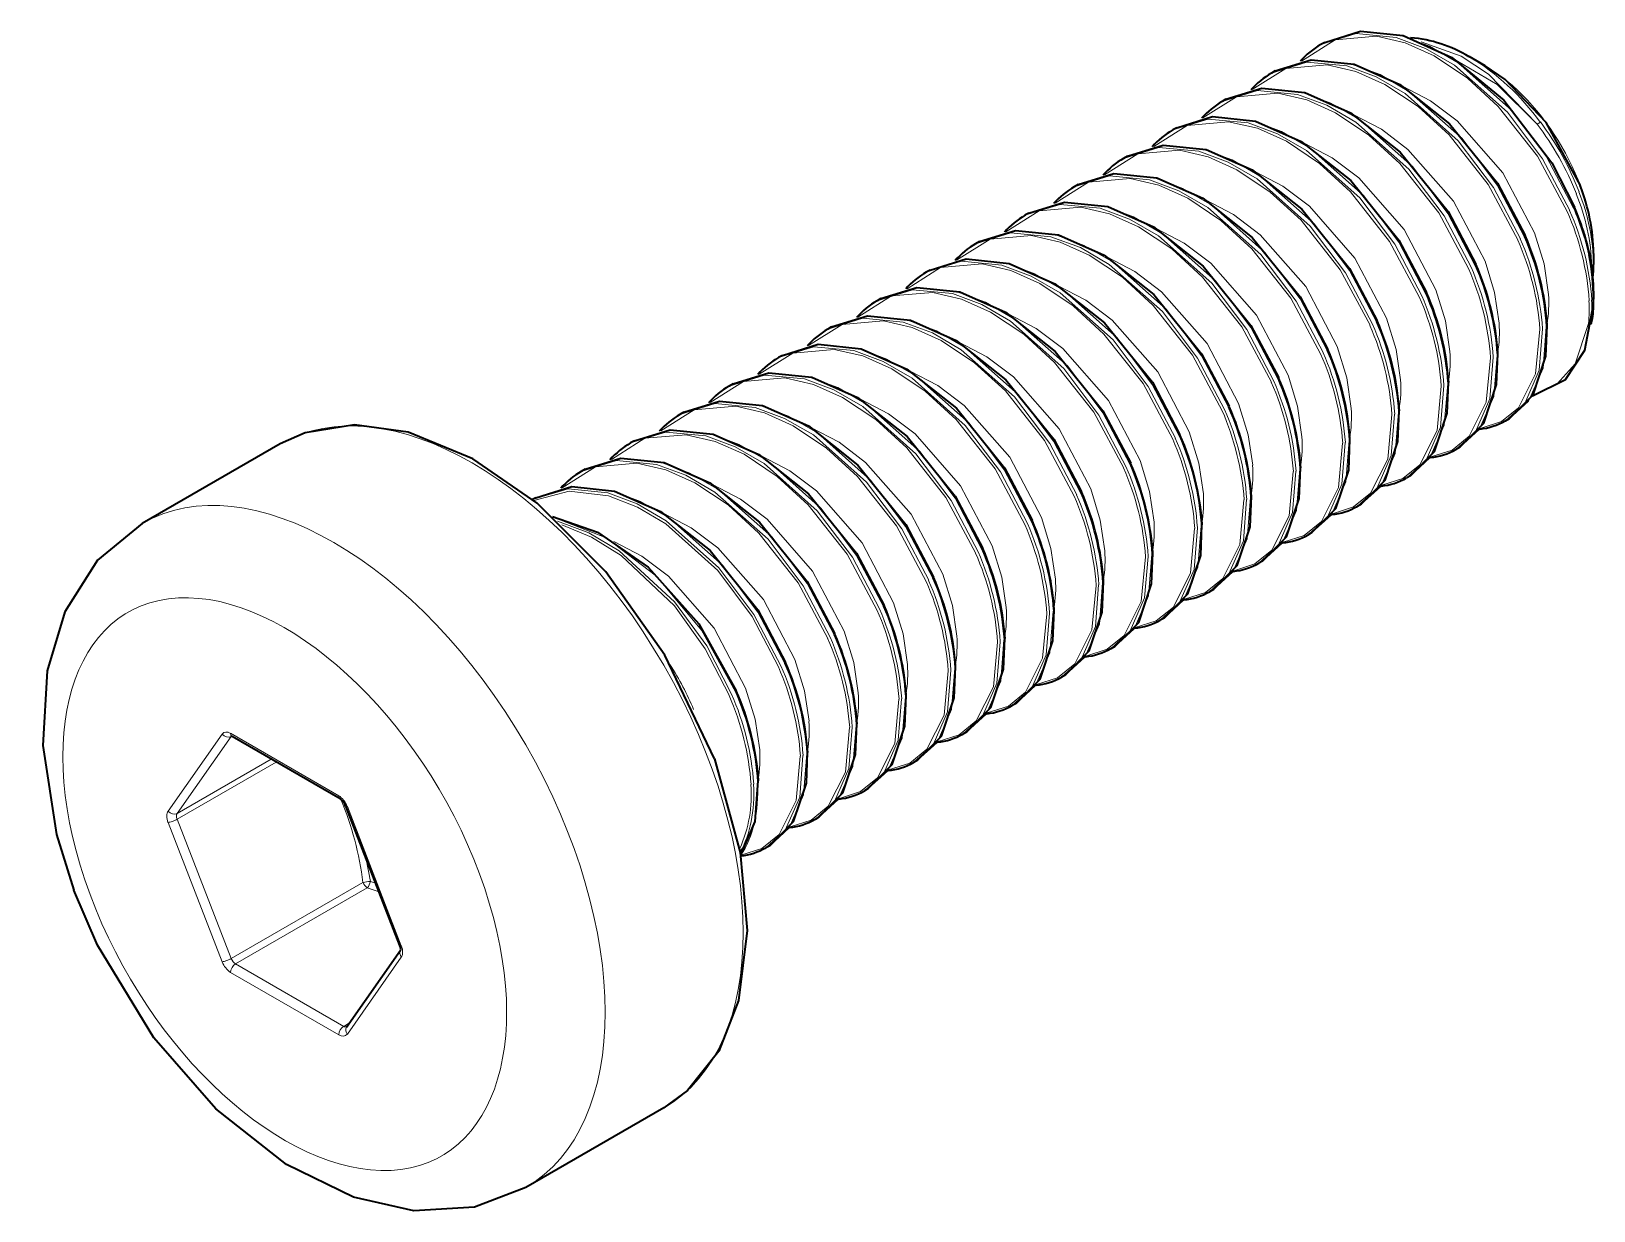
# Model space of a CAD drawing. Extents: x 155 to 1176, y 87 to 946.
# Drawn here: x 739.64 to 750.85, y 794.74 to 803.2 of the extents above; entities that cross this region are included whole.
import ezdxf

# ---------------------------------------------------------------- set-up
doc = ezdxf.new("R2010")
doc.units = 0

msp = doc.modelspace()

# ---------------------------------------------------------------- linework, layer by layer
at = {"color": 7, "lineweight": 35, "ltscale": 0.000803234}
for p, q in [((748.916, 803.124), (748.888, 803.108)), ((748.208, 802.716), (748.181, 802.7)), ((747.855, 802.512), (747.827, 802.496)), ((747.501, 802.308), (747.474, 802.292)), ((747.148, 802.104), (747.12, 802.088)), ((746.441, 801.695), (746.413, 801.679)), ((746.087, 801.491), (746.059, 801.475)), ((745.38, 801.083), (745.352, 801.067)), ((745.027, 800.879), (744.999, 800.863)), ((744.319, 800.471), (744.292, 800.455)), ((750.239, 800.424), (750.211, 800.408)), ((743.966, 800.267), (743.938, 800.251)), ((749.885, 800.22), (749.857, 800.204)), ((743.612, 800.062), (743.584, 800.046)), ((749.532, 800.016), (749.504, 800)), ((743.259, 799.858), (743.231, 799.842)), ((748.825, 799.608), (748.797, 799.592)), ((748.471, 799.404), (748.443, 799.388)), ((748.118, 799.2), (748.09, 799.183)), ((747.764, 798.995), (747.736, 798.979)), ((747.41, 798.791), (747.383, 798.775)), ((746.703, 798.383), (746.675, 798.367)), ((746.35, 798.179), (746.322, 798.163)), ((745.996, 797.975), (745.968, 797.959)), ((745.643, 797.771), (745.615, 797.755)), ((744.936, 797.362), (744.908, 797.346))]:
    msp.add_line(p, q, dxfattribs=at)
at = {"color": 7, "lineweight": 35, "ltscale": 0.003361}
msp.add_line((750.068, 802.955), (749.951, 803.022), dxfattribs=at)
at = {"color": 7, "lineweight": 35, "ltscale": 0.000803998}
for p, q in [((748.562, 802.92), (748.534, 802.904)), ((746.794, 801.9), (746.766, 801.884)), ((745.734, 801.287), (745.706, 801.271)), ((744.673, 800.675), (744.645, 800.659)), ((747.057, 798.587), (747.029, 798.571)), ((745.289, 797.567), (745.261, 797.55))]:
    msp.add_line(p, q, dxfattribs=at)
at = {"color": 7, "lineweight": 13, "ltscale": 0.000699139}
msp.add_line((750.44, 802.537), (750.463, 802.553), dxfattribs=at)
at = {"color": 7, "lineweight": 35, "ltscale": 5.84832e-05}
msp.add_line((750.78, 801.746), (750.78, 801.744), dxfattribs=at)
at = {"color": 7, "lineweight": 35, "ltscale": 0.003687}
msp.add_line((750.78, 801.744), (750.813, 801.6), dxfattribs=at)
at = {"color": 7, "lineweight": 35, "ltscale": 0.001976}
msp.add_line((750.845, 801.609), (750.845, 801.53), dxfattribs=at)
at = {"color": 7, "lineweight": 35, "ltscale": 0.001472}
msp.add_line((750.845, 801.34), (750.845, 801.282), dxfattribs=at)
at = {"color": 7, "lineweight": 35, "ltscale": 0.028577}
msp.add_line((741.426, 800.244), (740.436, 799.672), dxfattribs=at)
at = {"color": 7, "lineweight": 35, "ltscale": 0.000801913}
msp.add_line((749.178, 799.812), (749.15, 799.796), dxfattribs=at)
at = {"color": 7, "lineweight": 13, "ltscale": 0.016861}
msp.add_line((741.009, 798.162), (740.621, 797.61), dxfattribs=at)
at = {"color": 7, "lineweight": 13, "ltscale": 0.01686}
for p, q in [((741.074, 798.145), (740.687, 797.593)), ((741.907, 796.011), (742.294, 796.562))]:
    msp.add_line(p, q, dxfattribs=at)
at = {"color": 7, "lineweight": 13, "ltscale": 0.022391}
for p, q in [((741.845, 797.72), (741.07, 798.168)), ((741.07, 796.453), (741.845, 796.005))]:
    msp.add_line(p, q, dxfattribs=at)
at = {"color": 7, "lineweight": 35, "ltscale": 0.000189338}
msp.add_line((741.08, 798.145), (741.073, 798.148), dxfattribs=at)
at = {"color": 7, "lineweight": 35, "ltscale": 0.022392}
msp.add_line((741.856, 797.697), (741.08, 798.145), dxfattribs=at)
at = {"color": 7, "lineweight": 13, "ltscale": 0.01948}
msp.add_line((741.361, 797.982), (740.687, 797.593), dxfattribs=at)
at = {"color": 7, "lineweight": 13, "ltscale": 0.0205}
msp.add_line((741.397, 797.962), (740.687, 797.552), dxfattribs=at)
at = {"color": 7, "lineweight": 35, "ltscale": 0.026805}
msp.add_line((742.283, 796.646), (741.895, 797.646), dxfattribs=at)
at = {"color": 7, "lineweight": 13, "ltscale": 0.026806}
msp.add_line((742.294, 796.644), (741.907, 797.644), dxfattribs=at)
at = {"color": 7, "lineweight": 13, "ltscale": 0.026805}
msp.add_line((740.621, 797.529), (741.009, 796.529), dxfattribs=at)
at = {"color": 7, "lineweight": 13, "ltscale": 0.026804}
msp.add_line((740.687, 797.552), (741.074, 796.552), dxfattribs=at)
at = {"color": 7, "lineweight": 13, "ltscale": 0.004038}
msp.add_line((742.043, 797.265), (742.072, 797.106), dxfattribs=at)
at = {"color": 7, "lineweight": 13, "ltscale": 0.027278}
msp.add_line((742.019, 797.098), (741.074, 796.552), dxfattribs=at)
at = {"color": 7, "lineweight": 13, "ltscale": 0.027277}
msp.add_line((742.05, 797.06), (741.105, 796.514), dxfattribs=at)
at = {"color": 7, "lineweight": 13, "ltscale": 0.002203}
msp.add_line((742.05, 797.06), (742.134, 797.032), dxfattribs=at)
at = {"color": 7, "lineweight": 13, "ltscale": 0.001008}
msp.add_line((742.072, 797.106), (742.11, 797.093), dxfattribs=at)
at = {"color": 7, "lineweight": 35, "ltscale": 0.01686}
msp.add_line((741.901, 796.06), (742.289, 796.612), dxfattribs=at)
at = {"color": 7, "lineweight": 13, "ltscale": 0.022393}
msp.add_line((741.105, 796.514), (741.881, 796.066), dxfattribs=at)
at = {"color": 7, "lineweight": 13, "ltscale": 0.001213}
msp.add_line((741.923, 796.091), (741.881, 796.066), dxfattribs=at)
at = {"color": 7, "lineweight": 35, "ltscale": 0.028579}
msp.add_line((744.176, 795.481), (743.186, 794.909), dxfattribs=at)
at = {"color": 7, "lineweight": 13}
for points in [[(748.75, 802.99), (748.991, 803.142), (749.288, 803.168), (749.494, 803.12), (749.701, 803.027), (749.94, 802.868), (750.161, 802.665), (750.442, 802.309), (750.655, 801.911)], [(748.888, 803.108), (749.141, 803.187), (749.428, 803.159), (749.639, 803.081), (749.846, 802.961), (750.227, 802.623), (750.479, 802.288), (750.673, 801.919)], [(748.916, 803.124), (749.169, 803.203), (749.456, 803.175), (749.667, 803.097), (749.874, 802.977), (750.255, 802.639), (750.507, 802.304), (750.701, 801.935)], [(750.44, 802.537), (750.091, 802.896), (749.894, 803.025), (749.608, 803.128)], [(748.562, 802.92), (748.815, 802.999), (749.102, 802.971), (749.313, 802.893), (749.52, 802.773), (749.901, 802.435), (750.154, 802.1), (750.347, 801.731)], [(750.44, 802.537), (750.154, 802.821), (749.828, 803.014)], [(748.397, 802.786), (748.637, 802.938), (748.934, 802.964), (749.14, 802.916), (749.348, 802.823), (749.586, 802.664), (749.808, 802.461), (750.089, 802.105), (750.301, 801.707)], [(748.534, 802.904), (748.787, 802.982), (749.075, 802.955), (749.285, 802.877), (749.492, 802.757), (749.874, 802.419), (750.126, 802.084), (750.32, 801.715)], [(748.181, 802.7), (748.434, 802.778), (748.721, 802.751), (748.932, 802.673), (749.139, 802.553), (749.52, 802.214), (749.772, 801.88), (749.966, 801.511)], [(748.208, 802.716), (748.462, 802.794), (748.749, 802.767), (748.959, 802.689), (749.167, 802.569), (749.548, 802.231), (749.8, 801.896), (749.994, 801.527)], [(750.521, 801.315), (750.489, 801.535), (750.42, 801.759), (750.194, 802.189), (749.867, 802.561), (749.676, 802.705), (749.475, 802.81)], [(748.043, 802.582), (748.284, 802.733), (748.581, 802.76), (748.787, 802.712), (748.994, 802.619), (749.233, 802.459), (749.454, 802.256), (749.735, 801.901), (749.948, 801.503)], [(747.69, 802.378), (747.93, 802.529), (748.227, 802.555), (748.433, 802.508), (748.641, 802.415), (748.879, 802.255), (749.101, 802.052), (749.381, 801.697), (749.594, 801.299)], [(747.827, 802.496), (748.08, 802.574), (748.367, 802.547), (748.578, 802.469), (748.785, 802.349), (749.167, 802.01), (749.419, 801.676), (749.612, 801.307)], [(747.855, 802.512), (748.108, 802.59), (748.395, 802.563), (748.606, 802.485), (748.813, 802.365), (749.194, 802.026), (749.447, 801.692), (749.64, 801.323)], [(750.167, 801.111), (750.135, 801.33), (750.067, 801.554), (749.84, 801.985), (749.513, 802.357), (749.323, 802.501), (749.121, 802.606)], [(747.336, 802.174), (747.576, 802.325), (747.874, 802.351), (748.08, 802.304), (748.287, 802.211), (748.526, 802.051), (748.747, 801.848), (749.028, 801.493), (749.241, 801.095)], [(747.474, 802.292), (747.727, 802.37), (748.014, 802.343), (748.224, 802.265), (748.432, 802.145), (748.813, 801.806), (749.065, 801.472), (749.259, 801.103)], [(747.501, 802.308), (747.755, 802.386), (748.042, 802.359), (748.252, 802.281), (748.46, 802.161), (748.841, 801.822), (749.093, 801.488), (749.287, 801.119)], [(749.814, 800.907), (749.782, 801.126), (749.713, 801.35), (749.487, 801.781), (749.16, 802.153), (748.969, 802.297), (748.768, 802.402)], [(746.983, 801.97), (747.223, 802.121), (747.52, 802.147), (747.726, 802.099), (747.934, 802.007), (748.172, 801.847), (748.394, 801.644), (748.674, 801.289), (748.887, 800.891)], [(747.12, 802.088), (747.373, 802.166), (747.66, 802.139), (747.871, 802.06), (748.078, 801.941), (748.459, 801.602), (748.712, 801.268), (748.905, 800.899)], [(747.148, 802.104), (747.401, 802.182), (747.688, 802.155), (747.899, 802.077), (748.106, 801.957), (748.487, 801.618), (748.739, 801.284), (748.933, 800.915)], [(749.46, 800.703), (749.428, 800.922), (749.36, 801.146), (749.133, 801.577), (748.806, 801.949), (748.616, 802.093), (748.414, 802.198)], [(749.107, 800.499), (749.075, 800.718), (749.006, 800.942), (748.78, 801.372), (748.453, 801.744), (748.262, 801.889), (748.061, 801.994)], [(746.629, 801.766), (746.869, 801.917), (747.167, 801.943), (747.373, 801.895), (747.58, 801.802), (747.819, 801.643), (748.04, 801.44), (748.321, 801.085), (748.534, 800.686)], [(746.766, 801.884), (747.02, 801.962), (747.307, 801.934), (747.517, 801.856), (747.725, 801.736), (748.106, 801.398), (748.358, 801.064), (748.552, 800.695)], [(746.794, 801.9), (747.047, 801.978), (747.335, 801.951), (747.545, 801.872), (747.753, 801.752), (748.134, 801.414), (748.386, 801.08), (748.58, 800.711)], [(746.413, 801.679), (746.666, 801.758), (746.953, 801.73), (747.164, 801.652), (747.371, 801.532), (747.752, 801.194), (748.005, 800.859), (748.198, 800.49)], [(746.441, 801.695), (746.694, 801.774), (746.981, 801.746), (747.192, 801.668), (747.399, 801.548), (747.78, 801.21), (748.032, 800.875), (748.226, 800.507)], [(748.753, 800.295), (748.721, 800.514), (748.653, 800.738), (748.426, 801.168), (748.099, 801.54), (747.909, 801.685), (747.707, 801.79)], [(746.276, 801.561), (746.516, 801.713), (746.813, 801.739), (747.019, 801.691), (747.227, 801.598), (747.465, 801.439), (747.687, 801.236), (747.967, 800.881), (748.18, 800.482)], [(745.922, 801.357), (746.162, 801.509), (746.459, 801.535), (746.665, 801.487), (746.873, 801.394), (747.112, 801.235), (747.333, 801.032), (747.614, 800.677), (747.826, 800.278)], [(746.059, 801.475), (746.312, 801.554), (746.6, 801.526), (746.81, 801.448), (747.018, 801.328), (747.399, 800.99), (747.651, 800.655), (747.845, 800.286)], [(746.087, 801.491), (746.34, 801.57), (746.628, 801.542), (746.838, 801.464), (747.045, 801.344), (747.427, 801.006), (747.679, 800.671), (747.872, 800.302)], [(748.4, 800.091), (748.367, 800.31), (748.299, 800.534), (748.073, 800.964), (747.746, 801.336), (747.555, 801.48), (747.354, 801.586)], [(745.568, 801.153), (745.809, 801.305), (746.106, 801.331), (746.312, 801.283), (746.52, 801.19), (746.758, 801.031), (746.979, 800.828), (747.26, 800.472), (747.473, 800.074)], [(745.706, 801.271), (745.959, 801.349), (746.246, 801.322), (746.457, 801.244), (746.664, 801.124), (747.045, 800.786), (747.297, 800.451), (747.491, 800.082)], [(745.734, 801.287), (745.987, 801.366), (746.274, 801.338), (746.484, 801.26), (746.692, 801.14), (747.073, 800.802), (747.325, 800.467), (747.519, 800.098)], [(748.046, 799.887), (748.014, 800.106), (747.945, 800.33), (747.719, 800.76), (747.392, 801.132), (747.202, 801.276), (747, 801.381)], [(745.215, 800.949), (745.455, 801.1), (745.752, 801.127), (745.958, 801.079), (746.166, 800.986), (746.404, 800.826), (746.626, 800.624), (746.906, 800.268), (747.119, 799.87)], [(745.352, 801.067), (745.605, 801.145), (745.893, 801.118), (746.103, 801.04), (746.31, 800.92), (746.692, 800.581), (746.944, 800.247), (747.138, 799.878)], [(745.38, 801.083), (745.633, 801.161), (745.92, 801.134), (746.131, 801.056), (746.338, 800.936), (746.719, 800.598), (746.972, 800.263), (747.165, 799.894)], [(747.693, 799.682), (747.66, 799.902), (747.592, 800.126), (747.366, 800.556), (747.039, 800.928), (746.848, 801.072), (746.646, 801.177)], [(750.505, 801.085), (750.482, 800.788), (750.378, 800.551), (750.239, 800.424)], [(750.41, 800.597), (750.583, 800.674), (750.713, 800.819), (750.809, 801.107)], [(747.339, 799.478), (747.307, 799.697), (747.238, 799.921), (747.012, 800.352), (746.685, 800.724), (746.494, 800.868), (746.293, 800.973)], [(750.458, 801.066), (750.429, 800.747), (750.306, 800.503), (750.183, 800.404), (750.032, 800.355)], [(750.477, 801.07), (750.454, 800.772), (750.351, 800.535), (750.211, 800.408)], [(744.861, 800.745), (745.102, 800.896), (745.399, 800.922), (745.605, 800.875), (745.812, 800.782), (746.051, 800.622), (746.272, 800.419), (746.553, 800.064), (746.766, 799.666)], [(744.999, 800.863), (745.252, 800.941), (745.539, 800.914), (745.75, 800.836), (745.957, 800.716), (746.338, 800.377), (746.59, 800.043), (746.784, 799.674)], [(745.027, 800.879), (745.28, 800.957), (745.567, 800.93), (745.777, 800.852), (745.985, 800.732), (746.366, 800.393), (746.618, 800.059), (746.812, 799.69)], [(750.105, 800.862), (750.075, 800.543), (749.953, 800.299), (749.83, 800.2), (749.678, 800.151)], [(750.124, 800.866), (750.1, 800.568), (749.997, 800.331), (749.857, 800.204)], [(750.152, 800.881), (750.128, 800.583), (750.025, 800.347), (749.885, 800.22)], [(744.673, 800.675), (744.926, 800.753), (745.213, 800.726), (745.424, 800.648), (745.631, 800.528), (746.012, 800.189), (746.265, 799.855), (746.458, 799.486)], [(746.985, 799.274), (746.953, 799.493), (746.885, 799.717), (746.658, 800.148), (746.331, 800.52), (746.141, 800.664), (745.939, 800.769)], [(744.508, 800.541), (744.748, 800.692), (745.045, 800.718), (745.251, 800.671), (745.459, 800.578), (745.697, 800.418), (745.919, 800.215), (746.199, 799.86), (746.412, 799.462)], [(744.645, 800.659), (744.898, 800.737), (745.185, 800.71), (745.396, 800.632), (745.603, 800.512), (745.985, 800.173), (746.237, 799.839), (746.43, 799.47)], [(749.751, 800.658), (749.722, 800.339), (749.599, 800.095), (749.476, 799.996), (749.325, 799.947)], [(749.77, 800.662), (749.747, 800.364), (749.643, 800.127), (749.504, 800)], [(749.798, 800.676), (749.774, 800.379), (749.671, 800.143), (749.532, 800.016)], [(744.292, 800.455), (744.545, 800.533), (744.832, 800.506), (745.042, 800.427), (745.25, 800.308), (745.631, 799.969), (745.883, 799.635), (746.077, 799.266)], [(744.319, 800.471), (744.573, 800.549), (744.86, 800.522), (745.07, 800.444), (745.278, 800.324), (745.659, 799.985), (745.911, 799.651), (746.105, 799.282)], [(746.632, 799.07), (746.6, 799.289), (746.531, 799.513), (746.305, 799.944), (745.978, 800.316), (745.787, 800.46), (745.586, 800.565)], [(744.154, 800.337), (744.394, 800.488), (744.692, 800.514), (744.898, 800.466), (745.105, 800.374), (745.344, 800.214), (745.565, 800.011), (745.846, 799.656), (746.059, 799.258)], [(749.397, 800.454), (749.368, 800.135), (749.245, 799.891), (749.122, 799.792), (748.971, 799.743)], [(749.417, 800.458), (749.393, 800.16), (749.29, 799.923), (749.15, 799.796)], [(749.445, 800.472), (749.421, 800.175), (749.318, 799.939), (749.178, 799.812)], [(743.801, 800.133), (744.041, 800.284), (744.338, 800.31), (744.544, 800.262), (744.752, 800.17), (744.99, 800.01), (745.212, 799.807), (745.492, 799.452), (745.705, 799.053)], [(743.938, 800.251), (744.191, 800.329), (744.478, 800.301), (744.689, 800.223), (744.896, 800.103), (745.277, 799.765), (745.53, 799.431), (745.723, 799.062)], [(743.966, 800.267), (744.219, 800.345), (744.506, 800.318), (744.717, 800.239), (744.924, 800.12), (745.305, 799.781), (745.557, 799.447), (745.751, 799.078)], [(746.278, 798.866), (746.246, 799.085), (746.178, 799.309), (745.951, 799.74), (745.624, 800.111), (745.434, 800.256), (745.232, 800.361)], [(749.044, 800.25), (749.015, 799.931), (748.892, 799.687), (748.769, 799.587), (748.618, 799.539)], [(749.063, 800.254), (749.04, 799.956), (748.936, 799.719), (748.797, 799.592)], [(749.091, 800.268), (749.067, 799.971), (748.964, 799.735), (748.825, 799.608)], [(743.447, 799.928), (743.687, 800.08), (743.984, 800.106), (744.191, 800.058), (744.398, 799.965), (744.637, 799.806), (744.858, 799.603), (745.139, 799.248), (745.352, 798.849)], [(743.584, 800.046), (743.838, 800.125), (744.125, 800.097), (744.335, 800.019), (744.543, 799.899), (744.924, 799.561), (745.176, 799.226), (745.37, 798.857)], [(743.612, 800.062), (743.865, 800.141), (744.153, 800.113), (744.363, 800.035), (744.57, 799.915), (744.952, 799.577), (745.204, 799.242), (745.398, 798.874)], [(745.925, 798.662), (745.893, 798.881), (745.824, 799.105), (745.598, 799.535), (745.271, 799.907), (745.08, 800.052), (744.879, 800.157)], [(748.69, 800.046), (748.661, 799.727), (748.538, 799.482), (748.415, 799.383), (748.264, 799.334)], [(748.71, 800.049), (748.686, 799.752), (748.583, 799.515), (748.443, 799.388)], [(748.738, 800.064), (748.714, 799.767), (748.61, 799.531), (748.471, 799.404)], [(743.236, 799.845), (743.49, 799.921), (743.776, 799.892), (743.986, 799.813), (744.193, 799.693), (744.572, 799.355), (744.823, 799.021), (745.016, 798.653)], [(743.245, 799.838), (743.497, 799.906), (743.781, 799.872), (743.987, 799.791), (744.19, 799.671), (744.563, 799.336), (744.809, 799.007), (744.998, 798.645)], [(743.259, 799.858), (743.512, 799.937), (743.799, 799.909), (744.01, 799.831), (744.217, 799.711), (744.598, 799.373), (744.85, 799.038), (745.044, 798.669)], [(745.571, 798.458), (745.539, 798.677), (745.471, 798.901), (745.244, 799.331), (744.917, 799.703), (744.727, 799.847), (744.525, 799.953)], [(748.384, 799.86), (748.36, 799.563), (748.257, 799.326), (748.118, 799.2)], [(745.218, 798.254), (745.185, 798.473), (745.117, 798.697), (744.891, 799.127), (744.564, 799.499), (744.373, 799.643), (744.172, 799.748)], [(748.337, 799.842), (748.308, 799.523), (748.185, 799.278), (748.062, 799.179), (747.911, 799.13)], [(748.356, 799.845), (748.333, 799.548), (748.229, 799.311), (748.09, 799.183)], [(743.383, 799.719), (743.763, 799.57), (744.123, 799.295), (744.448, 798.909), (744.69, 798.465)], [(743.415, 799.69), (743.638, 799.607), (743.856, 799.477), (744.253, 799.111), (744.484, 798.795), (744.663, 798.449)], [(743.444, 799.663), (743.659, 799.574), (743.87, 799.443), (744.252, 799.082), (744.472, 798.775), (744.645, 798.441)], [(747.983, 799.637), (747.954, 799.319), (747.831, 799.074), (747.708, 798.975), (747.557, 798.926)], [(748.003, 799.641), (747.979, 799.343), (747.876, 799.107), (747.736, 798.979)], [(748.03, 799.656), (748.007, 799.359), (747.903, 799.122), (747.764, 798.995)], [(744.864, 798.049), (744.832, 798.269), (744.763, 798.493), (744.537, 798.923), (744.21, 799.295), (744.02, 799.439), (743.818, 799.544)], [(747.63, 799.433), (747.601, 799.114), (747.478, 798.87), (747.355, 798.771), (747.203, 798.722)], [(747.649, 799.437), (747.625, 799.139), (747.522, 798.902), (747.383, 798.775)], [(747.677, 799.452), (747.653, 799.155), (747.55, 798.918), (747.41, 798.791)], [(747.276, 799.229), (747.247, 798.91), (747.124, 798.666), (747.001, 798.567), (746.85, 798.518)], [(747.295, 799.233), (747.272, 798.935), (747.169, 798.698), (747.029, 798.571)], [(747.323, 799.248), (747.3, 798.951), (747.196, 798.714), (747.057, 798.587)], [(746.923, 799.025), (746.893, 798.706), (746.771, 798.462), (746.648, 798.363), (746.496, 798.314)], [(746.942, 799.029), (746.918, 798.731), (746.815, 798.494), (746.675, 798.367)], [(746.97, 799.043), (746.946, 798.746), (746.843, 798.51), (746.703, 798.383)], [(746.569, 798.821), (746.54, 798.502), (746.417, 798.258), (746.294, 798.158), (746.143, 798.11)], [(746.588, 798.825), (746.565, 798.527), (746.461, 798.29), (746.322, 798.163)], [(746.616, 798.839), (746.593, 798.542), (746.489, 798.306), (746.35, 798.179)], [(746.235, 798.621), (746.211, 798.323), (746.108, 798.086), (745.968, 797.959)], [(746.263, 798.635), (746.239, 798.338), (746.136, 798.102), (745.996, 797.975)], [(746.216, 798.617), (746.186, 798.298), (746.063, 798.054), (745.94, 797.954), (745.789, 797.906)], [(745.862, 798.413), (745.833, 798.094), (745.71, 797.849), (745.587, 797.75), (745.436, 797.701)], [(745.881, 798.416), (745.858, 798.119), (745.754, 797.882), (745.615, 797.755)], [(745.909, 798.431), (745.885, 798.134), (745.782, 797.898), (745.643, 797.771)], [(745.508, 798.209), (745.479, 797.89), (745.356, 797.645), (745.233, 797.546), (745.082, 797.497)], [(745.528, 798.212), (745.504, 797.915), (745.401, 797.678), (745.261, 797.55)], [(745.556, 798.227), (745.532, 797.93), (745.428, 797.693), (745.289, 797.567)], [(745.155, 798.004), (745.126, 797.686), (745.003, 797.441), (744.88, 797.342), (744.729, 797.293)], [(745.174, 798.008), (745.151, 797.71), (745.047, 797.474), (744.908, 797.346)], [(745.202, 798.023), (745.178, 797.726), (745.075, 797.489), (744.936, 797.362)]]:
    msp.add_lwpolyline(points, dxfattribs=at)
at = {"color": 7, "lineweight": 35}
for points in [[(748.916, 803.124), (749.172, 803.204), (749.48, 803.173), (749.828, 803.015), (750.2, 802.709), (750.544, 802.261), (750.707, 801.943)], [(748.562, 802.92), (748.819, 803), (749.128, 802.968), (749.455, 802.822), (749.811, 802.541), (750.155, 802.115), (750.353, 801.738)], [(750.75, 802.097), (750.504, 802.55), (750.211, 802.857), (750.068, 802.955)], [(748.208, 802.716), (748.465, 802.796), (748.774, 802.764), (749.102, 802.618), (749.458, 802.337), (749.801, 801.91), (750, 801.534)], [(747.855, 802.512), (748.112, 802.592), (748.42, 802.56), (748.748, 802.414), (749.104, 802.133), (749.448, 801.706), (749.646, 801.33)], [(747.501, 802.308), (747.758, 802.388), (748.067, 802.356), (748.395, 802.21), (748.751, 801.929), (749.094, 801.502), (749.293, 801.126)], [(747.148, 802.104), (747.405, 802.184), (747.713, 802.152), (748.041, 802.006), (748.397, 801.724), (748.74, 801.298), (748.939, 800.922)], [(746.794, 801.9), (747.051, 801.979), (747.36, 801.948), (747.688, 801.802), (748.044, 801.52), (748.387, 801.094), (748.586, 800.718)], [(746.441, 801.695), (746.698, 801.775), (747.006, 801.743), (747.334, 801.598), (747.69, 801.316), (748.033, 800.89), (748.232, 800.514)], [(746.087, 801.491), (746.344, 801.571), (746.653, 801.539), (746.98, 801.393), (747.336, 801.112), (747.68, 800.686), (747.878, 800.31)], [(745.734, 801.287), (745.99, 801.367), (746.299, 801.335), (746.627, 801.189), (746.983, 800.908), (747.326, 800.481), (747.525, 800.105)], [(750.406, 800.59), (750.642, 800.707), (750.782, 800.917), (750.844, 801.243)], [(745.38, 801.083), (745.637, 801.163), (745.945, 801.131), (746.273, 800.985), (746.629, 800.704), (746.973, 800.277), (747.171, 799.901)], [(750.239, 800.424), (750.41, 800.597), (750.502, 800.873), (750.511, 801.093)], [(745.027, 800.879), (745.283, 800.959), (745.592, 800.927), (745.92, 800.781), (746.276, 800.5), (746.619, 800.073), (746.818, 799.697)], [(749.885, 800.22), (750.057, 800.393), (750.148, 800.669), (750.158, 800.889)], [(744.673, 800.675), (744.93, 800.755), (745.238, 800.723), (745.566, 800.577), (745.922, 800.296), (746.266, 799.869), (746.464, 799.493)], [(749.532, 800.016), (749.703, 800.189), (749.795, 800.465), (749.804, 800.685)], [(744.319, 800.471), (744.576, 800.551), (744.885, 800.519), (745.213, 800.373), (745.569, 800.091), (745.912, 799.665), (746.111, 799.289)], [(749.178, 799.812), (749.35, 799.985), (749.441, 800.261), (749.451, 800.481)], [(744.539, 797.985), (744.183, 798.728), (743.76, 799.326), (743.269, 799.819), (742.808, 800.137), (742.344, 800.328), (741.959, 800.381), (741.604, 800.324), (741.426, 800.244)], [(743.966, 800.267), (744.223, 800.346), (744.531, 800.315), (744.859, 800.169), (745.215, 799.887), (745.558, 799.461), (745.757, 799.085)], [(748.825, 799.608), (748.996, 799.781), (749.088, 800.056), (749.097, 800.277)], [(743.612, 800.062), (743.869, 800.142), (744.178, 800.11), (744.506, 799.965), (744.862, 799.683), (745.205, 799.257), (745.404, 798.881)], [(748.471, 799.404), (748.642, 799.577), (748.734, 799.852), (748.743, 800.073)], [(743.259, 799.858), (743.516, 799.938), (743.824, 799.906), (744.152, 799.76), (744.508, 799.479), (744.851, 799.053), (745.05, 798.677)], [(748.118, 799.2), (748.289, 799.372), (748.381, 799.648), (748.39, 799.869)], [(740.436, 799.672), (740.116, 799.409), (739.881, 799.039), (739.754, 798.615), (739.723, 798.081), (739.821, 797.443), (739.946, 797.042)], [(743.379, 799.723), (743.7, 799.611), (744.065, 799.359), (744.427, 798.953), (744.696, 798.472)], [(747.764, 798.995), (747.935, 799.168), (748.027, 799.444), (748.036, 799.665)], [(747.41, 798.791), (747.582, 798.964), (747.673, 799.24), (747.683, 799.46)], [(747.057, 798.587), (747.228, 798.76), (747.32, 799.036), (747.329, 799.256)], [(746.703, 798.383), (746.875, 798.556), (746.966, 798.832), (746.976, 799.052)], [(746.35, 798.179), (746.521, 798.352), (746.613, 798.628), (746.622, 798.848)], [(745.996, 797.975), (746.168, 798.148), (746.259, 798.423), (746.269, 798.644)], [(745.643, 797.771), (745.814, 797.944), (745.906, 798.219), (745.915, 798.44)], [(745.289, 797.567), (745.46, 797.74), (745.552, 798.015), (745.561, 798.236)], [(744.539, 797.985), (744.725, 797.312), (744.775, 796.753), (744.713, 796.252), (744.57, 795.889), (744.347, 795.606), (744.176, 795.481)], [(744.936, 797.362), (745.107, 797.535), (745.199, 797.811), (745.208, 798.032)], [(744.729, 797.293), (744.832, 797.536), (744.854, 797.827)], [(743.186, 794.909), (742.819, 794.768), (742.383, 794.743), (741.95, 794.84), (741.471, 795.075), (740.965, 795.474), (740.52, 795.983), (740.116, 796.648), (739.946, 797.042)]]:
    msp.add_lwpolyline(points, dxfattribs=at)
for centre, radius, start, end in [((749.193, 802.583), 0.608, 120.1242, 138.1502), ((749.46, 802.223), 0.937, 58.3778, 85.5549), ((748.839, 802.378), 0.608, 120.1242, 138.1502), ((748.486, 802.174), 0.608, 120.1242, 138.1502), ((748.132, 801.97), 0.608, 120.1242, 138.1502), ((747.779, 801.766), 0.608, 120.1242, 138.1502), ((749.423, 801.582), 1.422, 1.0836, 21.2134), ((747.425, 801.562), 0.608, 120.1242, 138.1502), ((747.072, 801.358), 0.608, 120.1242, 138.1502), ((748.611, 801.053), 2.277, 17.6931, 22.9973), ((746.718, 801.154), 0.608, 120.1242, 138.1502), ((748.598, 800.962), 1.919, 3.9265, 23.8541), ((749.395, 801.312), 1.45, 1.1112, 17.3503), ((748.244, 800.758), 1.919, 3.9265, 23.8541), ((746.364, 800.95), 0.608, 120.1242, 138.1502), ((749.837, 801.528), 1.007, 354.7533, 0.0994), ((747.891, 800.554), 1.919, 3.9265, 23.8541), ((746.011, 800.745), 0.608, 120.1242, 138.1502), ((750.293, 801.239), 0.551, 346.3355, 0.9516), ((747.537, 800.35), 1.919, 3.9265, 23.8541), ((750.816, 801.132), 0.026, 254.5699, 298.5427), ((745.657, 800.541), 0.608, 120.1242, 138.1502), ((745.304, 800.337), 0.608, 120.1242, 138.1502), ((747.183, 800.146), 1.919, 3.9265, 23.8541), ((744.95, 800.133), 0.608, 120.1242, 138.1502), ((746.83, 799.941), 1.919, 3.9265, 23.8541), ((744.597, 799.929), 0.608, 120.1242, 138.1502), ((746.476, 799.737), 1.919, 3.9265, 23.8541), ((746.123, 799.533), 1.919, 3.9265, 23.8541), ((749.981, 800.812), 0.464, 275.8032, 299.695), ((744.243, 799.725), 0.608, 120.1242, 138.1502), ((749.627, 800.607), 0.464, 275.8032, 299.695), ((745.769, 799.329), 1.919, 3.9265, 23.8541), ((743.89, 799.521), 0.608, 120.1242, 138.1502), ((749.274, 800.403), 0.464, 275.8032, 299.695), ((745.416, 799.125), 1.919, 3.9265, 23.8541), ((748.92, 800.199), 0.464, 275.8032, 299.695), ((745.062, 798.921), 1.919, 3.9265, 23.8541), ((748.567, 799.995), 0.464, 275.8032, 299.695), ((744.709, 798.717), 1.919, 3.9265, 23.8541), ((748.213, 799.791), 0.464, 275.8032, 299.695), ((744.355, 798.513), 1.919, 3.9265, 23.8541), ((747.86, 799.587), 0.464, 275.8032, 299.695), ((744.001, 798.308), 1.919, 3.9265, 23.8541), ((747.506, 799.383), 0.464, 275.8032, 299.695), ((743.648, 798.104), 1.919, 3.9265, 23.8541), ((747.153, 799.179), 0.464, 275.8032, 299.695), ((743.294, 797.9), 1.919, 3.9265, 23.8541), ((746.799, 798.974), 0.464, 275.8032, 299.695), ((742.941, 797.696), 1.919, 3.9265, 23.8541), ((746.445, 798.77), 0.464, 275.8032, 299.695), ((746.092, 798.566), 0.464, 275.8032, 299.695), ((745.738, 798.362), 0.464, 275.8032, 299.695), ((745.385, 798.158), 0.464, 275.8032, 299.695), ((741.795, 797.61), 0.106, 19.8785, 55.2989), ((745.031, 797.954), 0.464, 275.8032, 299.695), ((744.678, 797.749), 0.463, 276.3753, 299.7164), ((742.225, 796.619), 0.0644, 352.3851, 24.9944)]:
    msp.add_arc(centre, radius, start, end, dxfattribs=at)
at = {"color": 7, "lineweight": 13}
for centre, radius, start, end in [((749.039, 801.52), 1.758, 35.9575, 58.7206), ((748.806, 801.309), 2.072, 21.0082, 36.9065), ((748.79, 801.276), 2.076, 21.5612, 37.4), ((749.323, 801.466), 1.51, 1.9976, 22.301), ((749.347, 801.496), 1.499, 1.2938, 21.7426), ((748.905, 801.139), 1.913, 3.9557, 23.8139), ((748.91, 801.141), 1.927, 3.9658, 23.8167), ((748.689, 801.078), 2.187, 13.8089, 23.0857), ((748.551, 800.934), 1.913, 3.9557, 23.8139), ((748.556, 800.937), 1.927, 3.9604, 23.8135), ((748.585, 800.953), 1.925, 3.9116, 23.8226), ((749.399, 801.313), 1.447, 1.05, 17.3172), ((748.197, 800.73), 1.913, 3.9557, 23.8139), ((748.203, 800.733), 1.927, 3.9658, 23.8167), ((748.232, 800.749), 1.925, 3.9116, 23.8226), ((747.878, 800.545), 1.925, 3.9116, 23.8226), ((749.602, 801.254), 0.921, 350.6561, 3.8033), ((747.844, 800.526), 1.913, 3.9557, 23.8139), ((747.849, 800.529), 1.927, 3.9658, 23.8167), ((749.596, 801.209), 1.217, 355.1921, 2.8915), ((749.606, 801.212), 1.226, 355.1979, 2.904), ((747.49, 800.322), 1.913, 3.9557, 23.8139), ((747.496, 800.325), 1.927, 3.9604, 23.8135), ((747.525, 800.341), 1.925, 3.9116, 23.8226), ((749.248, 801.05), 0.921, 350.6561, 3.8033), ((747.137, 800.118), 1.913, 3.9557, 23.8139), ((747.142, 800.12), 1.927, 3.9658, 23.8167), ((747.171, 800.137), 1.925, 3.9116, 23.8226), ((748.895, 800.846), 0.921, 350.6561, 3.8033), ((746.783, 799.914), 1.913, 3.9557, 23.8139), ((746.788, 799.916), 1.927, 3.9658, 23.8167), ((746.818, 799.933), 1.925, 3.9116, 23.8226), ((748.541, 800.642), 0.921, 350.6561, 3.8033), ((746.43, 799.71), 1.913, 3.9557, 23.8139), ((746.435, 799.712), 1.927, 3.9658, 23.8167), ((746.464, 799.729), 1.925, 3.9116, 23.8226), ((748.187, 800.438), 0.921, 350.6561, 3.8033), ((746.111, 799.525), 1.925, 3.9116, 23.8226), ((746.076, 799.506), 1.913, 3.9557, 23.8139), ((746.082, 799.509), 1.926, 3.9366, 23.7988), ((747.834, 800.234), 0.921, 350.6561, 3.8033), ((745.728, 799.304), 1.927, 3.9658, 23.8167), ((745.757, 799.32), 1.925, 3.9116, 23.8226), ((747.48, 800.03), 0.921, 350.6561, 3.8033), ((745.723, 799.301), 1.913, 3.9557, 23.8139), ((745.369, 799.097), 1.913, 3.9557, 23.8139), ((745.374, 799.1), 1.927, 3.9658, 23.8167), ((745.403, 799.116), 1.925, 3.9116, 23.8226), ((747.127, 799.825), 0.921, 350.6561, 3.8033), ((745.015, 798.893), 1.913, 3.9557, 23.8139), ((745.021, 798.896), 1.927, 3.9658, 23.8167), ((745.05, 798.912), 1.925, 3.9116, 23.8226), ((746.773, 799.621), 0.921, 350.6561, 3.8033), ((744.662, 798.689), 1.913, 3.9557, 23.8139), ((744.668, 798.693), 1.926, 3.9366, 23.7988), ((744.696, 798.708), 1.925, 3.9116, 23.8226), ((746.42, 799.417), 0.921, 350.6561, 3.8033), ((744.308, 798.485), 1.913, 3.9557, 23.8139), ((744.313, 798.487), 1.927, 3.9658, 23.8167), ((744.343, 798.504), 1.925, 3.9116, 23.8226), ((746.066, 799.213), 0.921, 350.6561, 3.8033), ((743.989, 798.3), 1.925, 3.9116, 23.8226), ((745.713, 799.009), 0.921, 350.6561, 3.8033), ((743.955, 798.281), 1.913, 3.9557, 23.8139), ((743.96, 798.283), 1.927, 3.9658, 23.8167), ((743.601, 798.077), 1.913, 3.9557, 23.8139), ((743.606, 798.079), 1.927, 3.9658, 23.8167), ((743.636, 798.096), 1.925, 3.9116, 23.8226), ((745.359, 798.805), 0.921, 350.6561, 3.8033), ((742.477, 797.545), 2.071, 22.5272, 32.5294), ((743.248, 797.873), 1.913, 3.9557, 23.8139), ((743.254, 797.876), 1.926, 3.9366, 23.7988), ((743.282, 797.892), 1.925, 3.9116, 23.8226), ((745.005, 798.601), 0.921, 350.6561, 3.8033), ((742.894, 797.668), 1.913, 3.9557, 23.8139), ((742.899, 797.671), 1.927, 3.9658, 23.8167), ((742.929, 797.687), 1.925, 3.9116, 23.8226), ((744.652, 798.397), 0.921, 350.6561, 3.8033), ((744.298, 798.192), 0.921, 350.6561, 3.8033), ((743.945, 797.988), 0.921, 350.6561, 3.8033), ((743.888, 797.723), 0.916, 335.4288, 4.839), ((739.699, 796.802), 2.339, 7.2735, 22.4312), ((741.97, 797.125), 0.104, 320.8028, 349.2229)]:
    msp.add_arc(centre, radius, start, end, dxfattribs=at)
for centre, major_axis, ratio, start_param, end_param in [((750.068, 802.057), (-0.55, 0.952), 0.57735, 3.927193, 5.497555), ((742.801, 797.862), (-1.375, 2.382), 0.57735, 3.141622, 6.283214), ((741.811, 797.291), (-1.375, 2.382), 0.57735, 3.141622, 6.283214), ((741.458, 797.086), (-1.125, 1.949), 0.57735, 4.426991, 10.710176), ((741.07, 798.086), (-0.05, 0.0866), 0.57735, 5.497787, 6.544985), ((741.044, 798.183), (-0.0409, 0.0287), 0.788675, 1.219917, 2.790713), ((741.105, 798.188), (0.025, 0.0433), 0.57735, 2.356194, 3.141593), ((743.857, 798.337), (0.699, -1.194), 0.557446, 0.307264, 0.817297), ((743.885, 798.353), (0.699, -1.194), 0.557273, 0.253389, 0.815765), ((740.682, 797.534), (-0.05, 0.0866), 0.57735, 0.261799, 1.308997), ((740.656, 797.631), (-0.0409, 0.0287), 0.788675, 1.219917, 2.790713), ((741.845, 797.638), (-0.05, 0.0866), 0.57735, 4.45059, 5.497787), ((741.881, 797.74), (0.025, 0.0433), 0.57735, 2.356194, 3.141593), ((741.942, 797.664), (0.0466, 0.0181), 0.211325, 3.141593, 3.773507), ((740.656, 797.549), (-0.0466, -0.0181), 0.211325, 0.631914, 2.202711), ((740.717, 797.555), (-0.025, 0.0433), 0.57735, 0.261799, 1.308997), ((742.05, 797.101), (-0.0495, -0.0072), 0.042906, 4.250387, 5.373351), ((742.05, 797.101), (-0.025, 0.0433), 0.57735, 1.308997, 2.356194), ((742.33, 796.583), (0.0409, -0.0287), 0.788675, 3.141471, 4.36151), ((742.33, 796.664), (0.0466, 0.0181), 0.211325, 3.141593, 3.773507), ((742.233, 796.639), (-0.05, 0.0866), 0.57735, 3.403392, 4.45059), ((741.044, 796.55), (-0.0466, -0.0181), 0.211325, 0.631914, 2.202711), ((741.07, 796.535), (-0.05, 0.0866), 0.57735, 1.308997, 2.356194), ((741.105, 796.473), (-0.025, -0.0433), 0.57735, 3.926991, 5.497787), ((741.105, 796.555), (-0.025, 0.0433), 0.57735, 1.308997, 2.356194), ((741.881, 796.026), (-0.025, -0.0433), 0.57735, 3.926991, 5.497787), ((741.881, 796.107), (-0.025, 0.0433), 0.57735, 2.356194, 3.04319), ((741.942, 796.031), (0.0409, -0.0287), 0.788675, 3.141471, 4.36151), ((741.845, 796.087), (-0.05, 0.0866), 0.57735, 2.356194, 3.403392)]:
    msp.add_ellipse(centre, major_axis=major_axis, ratio=ratio, start_param=start_param, end_param=end_param, dxfattribs=at)
at = {"color": 7, "lineweight": 35}
for start_param, end_param in [(3.927045, 4.174281), (3.899932, 3.927045)]:
    msp.add_ellipse((749.784, 801.894), major_axis=(-0.75, 1.299), ratio=0.57735, start_param=start_param, end_param=end_param, dxfattribs=at)

doc.saveas('drawing.dxf')
